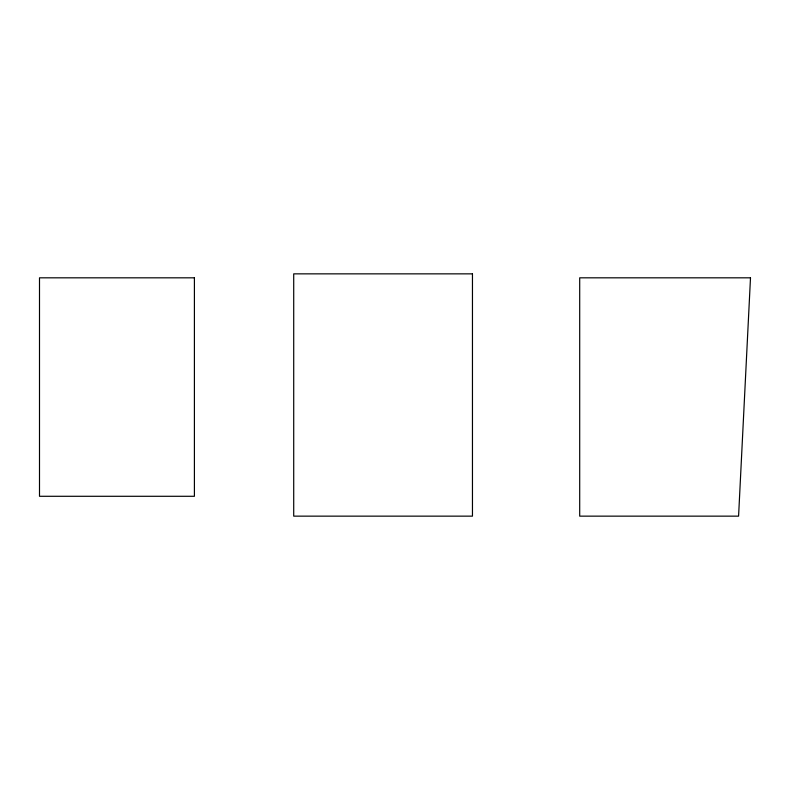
<?xml version="1.0" encoding="UTF-8"?>
<svg xmlns="http://www.w3.org/2000/svg" width="790" height="790" viewBox="0 0 790 790"><rect width="100%" height="100%" fill="white"/><g stroke="black" fill="none" stroke-linecap="round" stroke-linejoin="round"><path stroke-width="1.19" d="M750.5 277.823L738.581 516.146L579.702 516.146L579.702 277.823L750.5 277.823M472.459 273.853L293.712 273.853L293.712 516.146L472.459 516.146L472.459 273.853M194.409 277.823L39.5 277.823L39.5 496.288L194.409 496.288L194.409 277.823"/></g></svg>
